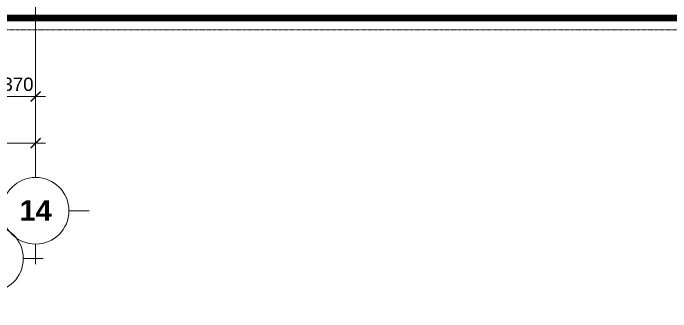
# Model space of a CAD drawing. Header units: millimetres. Extents: x -10599 to 108788, y -9455 to 93550.
# Drawn here: x 40327 to 60043, y -9455 to -500 of the extents above; entities that cross this region are included whole.
import ezdxf

# ---------------------------------------------------------------- set-up
doc = ezdxf.new("R2010")
doc.units = ezdxf.units.MM
doc.linetypes.add('Centre', pattern=[31.75, 6.35, -4.7625, 15.875, -4.7625])
doc.linetypes.add('Grid Line', pattern=[4.2, 3, -0.6, 0, -0.6])
for name, color, linetype, lineweight in [('DIM', 1, 'Continuous', 5), ('KH', 6, 'Continuous', 5), ('NET CAT', 3, 'Continuous', 5), ('TRUC', 225, 'Continuous', 5)]:
    doc.layers.add(name, color=color, linetype=linetype, lineweight=lineweight)
doc.styles.add('Arial_B', font='arialbd_0.ttf', dxfattribs={"height": 619.047619})
doc.styles.add('TA1', font='arial_0.ttf')
doc.dimstyles.new('D_200_KTx2', dxfattribs={"dimtxt": 400, "dimasz": 300, "dimexe": 300, "dimexo": 300, "dimgap": 160, "dimtad": 1, "dimdec": 0, "dimzin": 9, "dimtxsty": 'TA1', "dimblk": 'ARCHTICK', "dimcen": 1, "dimdle": 300, "dimclrd": 256, "dimclre": 256, "dimclrt": 7, "dimadec": 0, "dimazin": 0, "dimtfac": 1, "dimtdec": 0, "dimtix": 1, "dimtmove": 1, "dimatfit": 3, "dimldrblk": 'ARCHTICK', "dimfxl": 0, "dimtolj": 1, "dimtzin": 0, "dimlwd": -1, "dimlwe": -1, "dimarcsym": 0})

# ---------------------------------------------------------------- blocks, each defined once
blk = doc.blocks.new('Grid - FamilyAL-KH TRUC-1020318-MẶT ĐỨNG 1-14')
at = {"layer": 'KH'}
for p, q in [((-6349, -7200), (-6349, -7800)), ((-7949, -8800), (-7349, -8800)), ((-4749, -8800), (-5349, -8800)), ((-6349, -10400), (-6349, -9800))]:
    blk.add_line(p, q, dxfattribs=at)
blk.add_circle((-6349, -8800), 1000, dxfattribs=at)
blk = doc.blocks.new('_ARCHTICK')
at = {"color": 0, "linetype": 'ByBlock', "const_width": 0.15}
blk.add_lwpolyline([(-0.5, -0.5), (0.5, 0.5)], dxfattribs=at)
blk = doc.blocks.new('DIMBLOCK29-MẶT ĐỨNG 1-14')
at = {"layer": 'Defpoints', "color": 0, "transparency": 16777216}
for p in [(39631, -3000), (39631, -3424), (41001, -3424)]:
    blk.add_point(p, dxfattribs=at)
at = {"layer": 'DIM', "transparency": 16777216}
for p, q in [((39631, -3124), (39631, -2700)), ((41001, -3124), (41001, -2700)), ((39631, -3000), (39331, -3000)), ((41001, -3000), (39631, -3000)), ((41001, -3000), (41301, -3000))]:
    blk.add_line(p, q, dxfattribs=at)
at = {"layer": 'DIM', "transparency": 16777216, "xscale": 300, "yscale": 300, "zscale": 300}
blk.add_blockref('_ARCHTICK', (39631, -3000), dxfattribs=at)
at = {"layer": 'DIM', "transparency": 16777216, "xscale": 300, "yscale": 300, "zscale": 300, "rotation": 180}
blk.add_blockref('_ARCHTICK', (41001, -3000), dxfattribs=at)
at = {"layer": 'DIM', "color": 7, "transparency": 16777216, "insert": (40316, -2636), "char_height": 400, "attachment_point": 5, "style": 'TA1'}
blk.add_mtext('\\A1;1370', dxfattribs=at)
blk = doc.blocks.new('DIMBLOCK44-MẶT ĐỨNG 1-14')
at = {"layer": 'Defpoints', "color": 0, "transparency": 16777216}
for p in [(-8499, -4400), (-8499, -4824), (41001, -4824)]:
    blk.add_point(p, dxfattribs=at)
at = {"layer": 'DIM', "transparency": 16777216}
for p, q in [((-8499, -4524), (-8499, -4100)), ((41001, -4524), (41001, -4100)), ((41301, -4400), (-8799, -4400))]:
    blk.add_line(p, q, dxfattribs=at)
at = {"layer": 'DIM', "transparency": 16777216, "xscale": 300, "yscale": 300, "zscale": 300, "rotation": 180}
blk.add_blockref('_ARCHTICK', (-8499, -4400), dxfattribs=at)
at = {"layer": 'DIM', "transparency": 16777216, "xscale": 300, "yscale": 300, "zscale": 300}
blk.add_blockref('_ARCHTICK', (41001, -4400), dxfattribs=at)
at = {"layer": 'DIM', "color": 7, "transparency": 16777216, "insert": (16251, -4036), "char_height": 400, "attachment_point": 5, "style": 'TA1'}
blk.add_mtext('\\A1;49500', dxfattribs=at)

msp = doc.modelspace()

# ---------------------------------------------------------------- linework, layer by layer
at = {"layer": 'NET CAT', "const_width": 200}
msp.add_lwpolyline([(105087.8, -650), (-10499.5, -650)], dxfattribs=at)
at = {"layer": 'TRUC', "linetype": 'Grid Line'}
msp.add_line((41000.5, -5171), (41000.5, 91838.4), dxfattribs=at)
at = {"layer": 'TRUC', "linetype": 'Centre'}
msp.add_line((-10499.5, -1000), (108517.8, -1000), dxfattribs=at)

# ---------------------------------------------------------------- block references
at = {"layer": 'KH'}
for p in [(47350, 2375.7), (45980, 945.1)]:
    msp.add_blockref('Grid - FamilyAL-KH TRUC-1020318-MẶT ĐỨNG 1-14', p, dxfattribs=at)

# ---------------------------------------------------------------- texts
at = {"layer": 'KH', "insert": (41000.3, -6106.7), "char_height": 619.05, "width": 1116.488, "attachment_point": 2, "line_spacing_factor": 0.941778, "style": 'Arial_B'}
msp.add_mtext('14', dxfattribs=at)

# ---------------------------------------------------------------- dimensions: what is measured, and where the dimension line sits
at = {"layer": 'DIM'}
for base, p1, p2, picture, middle in [((39630.5, -3000), (41000.5, -3424.3), (39630.5, -3424.3), 'DIMBLOCK29-MẶT ĐỨNG 1-14', (40315.5, -2635.6)), ((-8499.5, -4400), (41000.5, -4824.3), (-8499.5, -4824.3), 'DIMBLOCK44-MẶT ĐỨNG 1-14', (16250.5, -4035.8))]:
    dim = msp.add_linear_dim(base=base, p1=p1, p2=p2, dimstyle='D_200_KTx2', dxfattribs=at)
    dim.commit()
    dim.dimension.update_dxf_attribs({"geometry": picture, "text_midpoint": middle})

doc.saveas('drawing.dxf')
